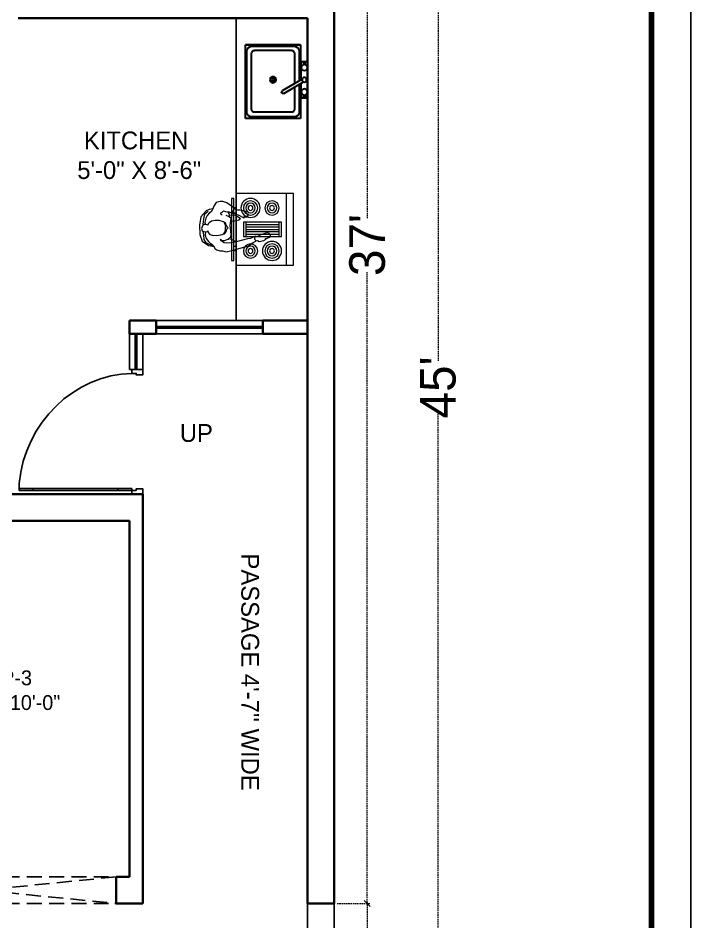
# Model space of a CAD drawing. Header units: millimetres. Extents: x -6808 to 215771, y -89660 to -16303.
# Drawn here: x 106558.6 to 106785.4, y -55791.3 to -55486.6 of the extents above; entities that cross this region are included whole.
import ezdxf

# ---------------------------------------------------------------- set-up
doc = ezdxf.new("R2010")
doc.units = ezdxf.units.MM
doc.header["$PDMODE"] = 35
doc.linetypes.add('DASHED', pattern=[0.75, 0.5, -0.25])
doc.layers.get('0').update_dxf_attribs({"color": 8})
for name, color, linetype, lineweight in [('_Furniture', 253, 'Continuous', 18), ('dim2', 6, 'Continuous', 20), ('FIXture', 132, 'Continuous', 13), ('FURNITURE 2', 33, 'Continuous', 25), ('furnitures', 12, 'Continuous', 13), ('text', 7, 'Continuous', 25), ('wall', 7, 'Continuous', 35)]:
    doc.layers.add(name, color=color, linetype=linetype, lineweight=lineweight)
doc.layers.add('AR.furniture', color=7, linetype='Continuous', lineweight=35, true_color=0x009e9e)
for name, color, linetype in [('FORMAT', 7, 'Continuous'), ('NET 01', 8, 'Continuous'), ('WIN', 5, 'Continuous')]:
    doc.layers.add(name, color=color, linetype=linetype)
doc.styles.add('SAJ', font='eurr____.ttf')
doc.dimstyles.new('SAJ', dxfattribs={"dimtxt": 5, "dimasz": 2, "dimexe": 1, "dimexo": 1, "dimgap": 0.09375, "dimtad": 0, "dimdec": 1, "dimzin": 0, "dimdsep": 46, "dimlunit": 4, "dimtxsty": 'SAJ', "dimblk": 'OBLIQUE', "dimcen": 0.125, "dimdle": 0.375, "dimadec": 0, "dimazin": 0, "dimtfac": 1, "dimtdec": 1, "dimtofl": 0, "dimtmove": 0, "dimatfit": 3, "dimldrblk": 'OBLIQUE', "dimfxl": 1, "dimtolj": 1, "dimtzin": 0, "dimlwd": 5, "dimlwe": 5, "dimarcsym": 1})

# ---------------------------------------------------------------- blocks, each defined once
blk = doc.blocks.new('_Oblique')
at = {"color": 0, "linetype": 'ByBlock', "lineweight": -2}
blk.add_line((-0.5, -0.5), (0.5, 0.5), dxfattribs=at)
blk = doc.blocks.new('*D2128')
at = {"layer": 'Defpoints', "color": 0, "transparency": 16777216}
for p in [(106665.12, -55341.12), (106700.14, -55341.12), (106665.12, -55881.12)]:
    blk.add_point(p, dxfattribs=at)
at = {"layer": 'dim2', "color": 0, "linetype": 'DASHED', "lineweight": 5, "transparency": 16777216}
for p, q in [((106666.12, -55341.12), (106701.14, -55341.12)), ((106700.14, -55340.74), (106700.14, -55602.15)), ((106700.14, -55881.49), (106700.14, -55620.08)), ((106666.12, -55881.12), (106701.14, -55881.12))]:
    blk.add_line(p, q, dxfattribs=at)
at = {"layer": 'dim2', "color": 0, "lineweight": 5, "transparency": 16777216, "xscale": 2, "yscale": 2, "zscale": 2}
for p, rotation in [((106700.14, -55341.12), 90), ((106700.14, -55881.12), 270)]:
    blk.add_blockref('_Oblique', p, dxfattribs=dict(at, rotation=rotation))
at = {"layer": 'dim2', "color": 0, "transparency": 16777216, "insert": (106700.14, -55611.12), "char_height": 12, "attachment_point": 5, "rotation": 90, "style": 'SAJ'}
blk.add_mtext("\\A1;45'", dxfattribs=at)
blk = doc.blocks.new('QEWFWE')
at = {"layer": 'NET 01'}
for p, q in [((238503.45, 15011.85), (238503.45, 15015.77)), ((238503.45, 15015.77), (238505.41, 15015.77)), ((238503.98, 15015.77), (238503.98, 15011.85)), ((238503.98, 15011.85), (238503.45, 15011.85)), ((238503.45, 15011.85), (238503.45, 14988.32)), ((238503.98, 14988.32), (238503.98, 15011.85)), ((238503.45, 14988.32), (238503.45, 14984.4)), ((238503.98, 14988.32), (238503.45, 14988.32)), ((238503.98, 14984.4), (238503.98, 14988.32)), ((238503.45, 14984.4), (238503.98, 14984.4))]:
    blk.add_line(p, q, dxfattribs=at)
for points in [[(238503.45, 14984.4), (238502.4, 14984.4), (238502.4, 14981.4), (238503.9, 14981.4), (238503.9, 14982.9), (238503.9, 14983.2), (238503.45, 14983.2)], [(238536.02, 14984.4), (238537.07, 14984.4), (238537.07, 14981.4), (238535.57, 14981.4), (238535.57, 14982.9), (238535.57, 14983.2), (238536.02, 14983.2)]]:
    blk.add_lwpolyline(points, close=True, dxfattribs=at)
blk.add_ellipse((238504.18, 14985.62), major_axis=(-29.27, 13.54), ratio=0.925766, start_param=-2.718612, end_param=-1.204625, dxfattribs=at)
blk = doc.blocks.new('A$C35EA12FA')
at = {"layer": 'furnitures', "ltscale": 1.4}
for p, q in [((3.32, 21.47), (2, 19.51)), ((2.36, 19.38), (2.77, 20.24)), ((2.77, 20.24), (3.86, 20.88)), ((4.18, 20.24), (3.23, 19.47)), ((5.45, 22.2), (3.32, 21.47)), ((3.86, 20.88), (5.27, 21.01)), ((5.18, 20.56), (4.18, 20.24)), ((6.23, 20.47), (5.18, 20.56)), ((5.27, 21.01), (6.32, 21.15)), ((8.32, 22.29), (5.45, 22.2)), ((6.32, 21.01), (6.27, 20.38)), ((6.27, 20.38), (6.32, 19.92)), ((6.59, 21.47), (6.32, 21.01)), ((6.32, 19.92), (6.59, 19.74)), ((7.27, 21.69), (6.59, 21.47)), ((7.82, 21.51), (7.27, 21.69)), ((8.36, 21.24), (7.82, 21.51)), ((11, 21.88), (8.32, 22.29)), ((8.54, 20.83), (8.36, 21.24)), ((8.45, 19.88), (8.59, 20.42)), ((8.59, 20.42), (8.54, 20.83)), ((8.63, 21.19), (10.36, 21.01)), ((9.27, 20.65), (8.73, 20.51)), ((10.54, 20.33), (9.27, 20.65)), ((10.36, 21.01), (11.95, 20.6)), ((11.41, 19.92), (10.54, 20.33)), ((12.81, 20.28), (11, 21.88)), ((12.18, 19.19), (11.41, 19.92)), ((11.95, 20.6), (12.72, 19.6)), ((13.27, 19.28), (12.81, 20.28)), ((1.05, 17.51), (0.55, 16.83)), ((1.77, 17.83), (1.05, 17.51)), ((2, 19.51), (1.64, 17.65)), ((2.45, 18.51), (1.77, 17.83)), ((2, 18.33), (2.36, 19.38)), ((2.59, 18.92), (2.45, 18.51)), ((3.23, 19.47), (2.59, 18.92)), ((5.18, 18.37), (5.14, 16.92)), ((5.45, 19.1), (5.18, 18.37)), ((6, 19.6), (5.45, 19.1)), ((6.59, 19.74), (6, 19.6)), ((8.36, 19.74), (8.45, 19.88)), ((8.73, 19.65), (8.36, 19.74)), ((9.13, 19.33), (8.73, 19.65)), ((9.63, 18.6), (9.13, 19.33)), ((9.77, 17.37), (9.63, 18.6)), ((9.77, 16.19), (9.77, 17.37)), ((12.5, 18.65), (12.18, 19.19)), ((13.27, 18.28), (12.5, 18.65)), ((13.5, 18.15), (13.27, 19.28)), ((14.31, 17.87), (13.27, 18.28)), ((15.45, 17.06), (14.31, 17.87)), ((0.27, 15.05), (0, 13.92)), ((0.55, 16.83), (0.23, 15.87)), ((0.23, 15.87), (0.27, 15.05)), ((2.68, 13.55), (2.77, 14.55)), ((2.77, 14.55), (3.14, 15.1)), ((3.14, 15.1), (3.54, 15.6)), ((3.91, 15.74), (3.5, 15.33)), ((3.5, 15.33), (3.5, 14.46)), ((3.5, 14.46), (3.91, 13.28)), ((3.54, 15.6), (3.91, 15.74)), ((5.14, 16.92), (5.36, 15.6)), ((5.36, 15.6), (5.63, 14.51)), ((5.63, 14.51), (6.13, 14.05)), ((5.82, 14.55), (5.68, 14.92)), ((6.41, 14.37), (5.82, 14.55)), ((6.95, 14.24), (6.41, 14.37)), ((7.59, 14.24), (6.95, 14.24)), ((8.09, 14.19), (7.59, 14.24)), ((8.68, 14.33), (8.09, 14.19)), ((9.22, 14.6), (8.68, 14.33)), ((9.09, 14.19), (9.41, 14.83)), ((9.41, 14.83), (9.77, 16.19)), ((11.5, 15.24), (11.72, 15.55)), ((11.72, 15.55), (12.18, 15.6)), ((12.18, 15.6), (12.45, 15.15)), ((12.45, 15.15), (12.81, 14.78)), ((12.81, 14.78), (12.63, 14.1)), ((15.36, 13.78), (15.77, 14.96)), ((15.81, 15.87), (15.45, 17.06)), ((15.77, 14.96), (15.81, 15.87)), ((0, 13.92), (0.41, 12.19)), ((0.41, 12.19), (1.82, 6.87)), ((2.82, 12.46), (2.68, 13.55)), ((3.09, 10.82), (2.82, 12.46)), ((3.86, 12.05), (3.45, 11.28)), ((4.04, 12.83), (3.86, 12.05)), ((3.91, 13.28), (4.64, 12.46)), ((4.64, 12.46), (5.41, 12.33)), ((5.41, 12.33), (8.36, 12.69)), ((6.13, 14.05), (6.68, 13.83)), ((6.68, 13.83), (7.13, 13.78)), ((7.13, 13.78), (7.27, 13.51)), ((7.27, 13.51), (7.5, 13.28)), ((7.5, 13.28), (7.73, 13.51)), ((7.73, 13.51), (8, 13.78)), ((8, 13.78), (8.36, 13.96)), ((8.28, 12.7), (10.5, 12.37)), ((8.36, 13.96), (9.09, 14.19)), ((9.59, 11.19), (9.54, 12.14)), ((10.5, 12.37), (11, 13.05)), ((11, 13.05), (11.41, 13.96)), ((11, 12.83), (12.04, 13.05)), ((11.63, 12.87), (11.45, 11.01)), ((12.13, 11.42), (11.45, 10.01)), ((12.5, 13.05), (12, 11.87)), ((12, 11.87), (12.13, 11.42)), ((12.04, 13.05), (12.5, 13.37)), ((12.13, 11.83), (12.59, 11.83)), ((12.54, 13.51), (12.5, 13.05)), ((12.63, 14.1), (12.54, 13.51)), ((12.59, 11.83), (13.09, 11.64)), ((13.09, 11.64), (13.45, 11.46)), ((13.62, 11.17), (15.36, 13.78)), ((4.04, 7.23), (3.09, 10.82)), ((3.45, 11.28), (3.23, 11.01)), ((9.95, 9.92), (9.59, 11.19)), ((10.27, 9.51), (9.95, 9.92)), ((10.72, 9.82), (10.27, 9.51)), ((11.45, 10), (10.67, 8.41)), ((11.45, 10.01), (10.68, 8.41)), ((11.45, 11.01), (10.72, 9.82)), ((12.68, 8), (12.81, 8.64)), ((12.81, 8.64), (13.09, 9.6)), ((13.09, 10.42), (13.18, 11.05)), ((13.09, 9.6), (13.09, 10.42)), ((13.18, 11.05), (13.68, 11.19)), ((1.82, 6.87), (2.86, 5.46)), ((4.18, 6.32), (4.04, 7.23)), ((4.86, 4.82), (4.18, 6.32)), ((10.67, 8.41), (10.72, 8.18)), ((10.68, 8.41), (10.72, 8.19)), ((10.72, 8.18), (11.13, 8.41)), ((10.72, 8.19), (11.13, 8.41)), ((11.13, 8.41), (10.86, 7.87)), ((11.13, 8.41), (10.86, 7.87)), ((10.86, 7.87), (10.95, 7.64)), ((10.86, 7.87), (10.95, 7.64)), ((10.95, 7.64), (11.27, 7.78)), ((10.95, 7.64), (11.27, 7.77)), ((11.27, 7.78), (11.04, 7.19)), ((11.27, 7.77), (11.04, 7.18)), ((11.04, 7.18), (11.27, 7.05)), ((11.27, 7.05), (11.49, 7.14)), ((11.49, 7.14), (11.54, 6.96)), ((11.54, 6.96), (11.86, 7)), ((12.26, 8), (11.83, 7)), ((12.27, 8.05), (12.22, 7.55)), ((12.22, 7.55), (12.45, 7.69)), ((12.45, 7.69), (12.68, 8)), ((2.86, 5.46), (3.18, 4.82)), ((3.18, 4.82), (3.45, 4.59)), ((3.5, 4.14), (3.23, 3.55)), ((3.23, 3.55), (3.5, 2.14)), ((3.45, 4.59), (3.5, 4.14)), ((3.54, 4.64), (3.86, 4.96)), ((3.86, 4.96), (4.5, 4.91)), ((4.5, 4.91), (4.64, 4.73)), ((4.73, 4.28), (4.82, 4.46)), ((5.36, 3), (4.73, 4.28)), ((4.82, 4.46), (4.86, 4.82)), ((5.63, 2.09), (5.36, 3)), ((3.5, 2.14), (3.91, 1.41)), ((3.91, 1.41), (4, 1.68)), ((4, 1.68), (4.54, 0.18)), ((4.54, 0.18), (4.73, 0.14)), ((4.73, 0.14), (4.82, 0.32)), ((4.82, 0.32), (5.09, 0)), ((5.09, 0), (5.45, 0)), ((5.45, 0.36), (5.73, 0.36)), ((5.45, 0), (5.45, 0.36)), ((6.04, 0.91), (5.63, 2.09)), ((5.73, 0.68), (6.04, 0.91)), ((5.73, 0.36), (5.73, 0.68))]:
    blk.add_line(p, q, dxfattribs=at)
blk = doc.blocks.new('A$C59C60163')
at = {"layer": 'FIXture'}
for p, q in [((61.7, 0), (61.7, 617.2)), ((493.8, 493.8), (514.4, 493.8)), ((514.4, 452.6), (493.8, 452.6)), ((123.4, 246.9), (123.4, 370.3)), ((411.5, 349.8), (123.4, 349.8)), ((123.4, 329.2), (411.5, 329.2)), ((411.5, 370.3), (411.5, 246.9)), ((411.5, 308.6), (123.4, 308.6)), ((123.4, 288), (411.5, 288)), ((411.5, 267.5), (123.4, 267.5)), ((514.4, 164.6), (493.8, 164.6)), ((493.8, 123.4), (514.4, 123.4))]:
    blk.add_line(p, q, dxfattribs=at)
for points in [[(493.8, 0), (0, 0), (0, 617.2), (493.8, 617.2)], [(534.9, 41.1), (514.4, 41.1), (514.4, 576.1), (534.9, 576.1)], [(432.1, 246.9), (102.9, 246.9), (102.9, 370.3), (432.1, 370.3)]]:
    blk.add_lwpolyline(points, close=True, dxfattribs=at)
for centre, radius in [((185.2, 493.8), 61.7), ((370.3, 493.8), 82.3), ((370.3, 493.8), 61.7), ((185.2, 493.8), 41.1), ((185.2, 493.8), 20.6), ((370.3, 493.8), 41.1), ((370.3, 493.8), 20.6), ((185.2, 123.4), 82.3), ((185.2, 123.4), 61.7), ((185.2, 123.4), 41.1), ((370.3, 123.4), 61.7), ((370.3, 123.4), 41.1), ((185.2, 123.4), 20.6), ((370.3, 123.4), 20.6)]:
    blk.add_circle(centre, radius, dxfattribs=at)
blk = doc.blocks.new('A$C22B204D2')
at = {"layer": '_Furniture', "color": 2, "xscale": 1.071547591360284, "yscale": 1.071547591360284, "zscale": 1.071547591360284}
blk.add_blockref('A$C35EA12FA', (4.57, 9.37), dxfattribs=at)
at = {"layer": 'FIXture', "xscale": -0.0391304348595441, "yscale": 0.0391304348595441, "zscale": 0.0391304348595441, "rotation": 270}
blk.add_blockref('A$C59C60163', (0, 1.61), dxfattribs=at)
blk = doc.blocks.new('efve')
at = {"layer": 'AR.furniture', "lineweight": 30, "ltscale": 5}
for p, q in [((-7.34, 17.59), (-7.34, -6.41)), ((10.66, 17.59), (-7.34, 17.59)), ((10.66, 6.27), (10.66, 17.59)), ((5.19, 9.42), (11.63, 5.71)), ((12.12, 10.49), (11.62, 10.49)), ((11.62, 10.49), (11.62, 9.93)), ((12.12, 9.93), (12.12, 10.49)), ((11.13, 4.84), (4.69, 8.56)), ((10.66, 2.23), (10.66, 5.11)), ((10.66, -6.41), (10.66, 2.23)), ((11.62, -0.51), (11.62, 0.05)), ((12.12, 0.05), (12.12, -0.51)), ((12.12, -0.51), (11.62, -0.51)), ((7.66, -4.59), (-4.34, -4.59)), ((10.66, -6.41), (-7.34, -6.41)), ((-7.34, -6.41), (10.66, -6.41))]:
    blk.add_line(p, q, dxfattribs=at)
for points in [[(-6.84, 15.59), (-6.84, -4.41)], [(8.66, 17.09), (-5.34, 17.09)], [(7.66, 15.59), (-4.34, 15.59)], [(10.16, 6.56), (10.16, 15.59)], [(-5.34, 14.59), (-5.34, -3.59)], [(8.66, 7.42), (8.66, 14.59)], [(10.87, 10.99), (10.87, 6.14)], [(10.87, 4.99), (10.87, -1.01), (12.87, -1.01), (12.87, 10.99), (10.87, 10.99), (10.87, 6.14)], [(8.66, -1.74), (8.66, 6.27)], [(8.66, -3.59), (8.66, 6.27)], [(10.16, -4.41), (10.16, 5.4)], [(10.16, 2.52), (10.16, 5.4)], [(-5.34, -5.91), (8.66, -5.91)]]:
    blk.add_lwpolyline(points, dxfattribs=at)
for centre, radius in [((11.87, 8.99), 1), ((1.66, 4.99), 1), ((1.66, 4.99), 0.5), ((11.87, 4.99), 0.75), ((11.87, 0.99), 1)]:
    blk.add_circle(centre, radius, dxfattribs=at)
for centre, radius, start, end in [((-5.34, 15.59), 1.5, 90, 180), ((-4.34, 14.59), 1, 90, 180), ((7.66, 14.59), 1, 0, 90), ((8.66, 15.59), 1.5, 0, 90), ((4.94, 8.99), 0.5, 60, 240), ((-5.34, -4.41), 1.5, 180, 270), ((-4.34, -3.59), 1, 180, 270), ((7.66, -3.59), 1, 270, 0), ((8.66, -4.41), 1.5, 270, 0)]:
    blk.add_arc(centre, radius, start, end, dxfattribs=at)
blk = doc.blocks.new('*D2144')
at = {"layer": 'Defpoints', "color": 0, "transparency": 16777216}
for p in [(106665.12, -55785.12), (106665.12, -55881.12), (106676.3, -55881.12)]:
    blk.add_point(p, dxfattribs=at)
at = {"layer": 'dim2', "color": 0, "linetype": 'DASHED', "lineweight": 5, "transparency": 16777216}
for p, q in [((106666.12, -55785.12), (106677.3, -55785.12)), ((106676.3, -55784.74), (106676.3, -55828.34)), ((106676.3, -55881.49), (106676.3, -55837.9)), ((106666.12, -55881.12), (106677.3, -55881.12))]:
    blk.add_line(p, q, dxfattribs=at)
at = {"layer": 'dim2', "color": 0, "lineweight": 5, "transparency": 16777216, "xscale": 2, "yscale": 2, "zscale": 2}
for p, rotation in [((106676.3, -55785.12), 90), ((106676.3, -55881.12), 270)]:
    blk.add_blockref('_Oblique', p, dxfattribs=dict(at, rotation=rotation))
at = {"layer": 'dim2', "color": 0, "transparency": 16777216, "insert": (106676.3, -55833.12), "char_height": 12, "attachment_point": 5, "rotation": 90, "style": 'SAJ'}
blk.add_mtext("\\A1;8'", dxfattribs=at)
blk = doc.blocks.new('*D2145')
at = {"layer": 'Defpoints', "color": 0, "transparency": 16777216}
for p in [(106665.12, -55341.12), (106676.3, -55341.12), (106665.12, -55785.12)]:
    blk.add_point(p, dxfattribs=at)
at = {"layer": 'dim2', "color": 0, "linetype": 'DASHED', "lineweight": 5, "transparency": 16777216}
for p, q in [((106666.12, -55341.12), (106677.3, -55341.12)), ((106676.3, -55340.74), (106676.3, -55554.02)), ((106676.3, -55785.49), (106676.3, -55572.22)), ((106666.12, -55785.12), (106677.3, -55785.12))]:
    blk.add_line(p, q, dxfattribs=at)
at = {"layer": 'dim2', "color": 0, "lineweight": 5, "transparency": 16777216, "xscale": 2, "yscale": 2, "zscale": 2}
for p, rotation in [((106676.3, -55341.12), 90), ((106676.3, -55785.12), 270)]:
    blk.add_blockref('_Oblique', p, dxfattribs=dict(at, rotation=rotation))
at = {"layer": 'dim2', "color": 0, "transparency": 16777216, "insert": (106676.3, -55563.12), "char_height": 12, "attachment_point": 5, "rotation": 90, "style": 'SAJ'}
blk.add_mtext("\\A1;37'", dxfattribs=at)

msp = doc.modelspace()

# ---------------------------------------------------------------- linework, layer by layer
for p, q in [((106632.119, -55486.618), (106632.119, -55588.618)), ((106656.119, -55870.602), (106656.119, -55785.118)), ((106665.119, -55785.118), (106665.119, -55881.118))]:
    msp.add_line(p, q)
at = {"linetype": 'DASHED', "ltscale": 10}
for p, q in [((106501.619, -55776.118), (106591.619, -55785.118)), ((106591.619, -55776.118), (106501.619, -55785.118)), ((106501.619, -55776.118), (106591.619, -55776.118)), ((106501.619, -55785.118), (106591.619, -55785.118))]:
    msp.add_line(p, q, dxfattribs=at)
at = {"layer": 'FORMAT', "color": 0}
msp.add_lwpolyline([(106155.189, -55237.743), (106155.189, -56132.579), (106785.355, -56132.579), (106785.355, -55237.743)], close=True, dxfattribs=at)
msp.add_lwpolyline([(106155.189, -55237.743), (106155.189, -56132.579), (106785.355, -56132.579), (106785.355, -55237.743)], close=True, dxfattribs=at)
at = {"layer": 'FORMAT', "color": 0, "const_width": 1.848}
msp.add_lwpolyline([(106168.453, -55251.006), (106168.453, -56119.315), (106772.092, -56119.315), (106772.092, -55251.006)], close=True, dxfattribs=at)
msp.add_lwpolyline([(106168.453, -55251.006), (106168.453, -56119.315), (106772.092, -56119.315), (106772.092, -55251.006)], close=True, dxfattribs=at)
at = {"layer": 'wall'}
for p, q in [((106665.119, -55341.118), (106665.119, -55785.118)), ((106558.619, -55486.618), (106656.119, -55486.618)), ((106656.119, -55486.618), (106656.119, -55785.118)), ((106596.119, -55588.618), (106605.119, -55588.618)), ((106596.119, -55588.618), (106596.119, -55593.118)), ((106605.119, -55593.118), (106605.119, -55588.618)), ((106641.119, -55593.118), (106641.119, -55588.618)), ((106641.119, -55588.618), (106656.119, -55588.618)), ((106600.619, -55593.118), (106596.119, -55593.118)), ((106600.619, -55593.118), (106605.119, -55593.118)), ((106641.119, -55593.118), (106656.119, -55593.118)), ((106600.619, -55647.118), (106290.119, -55647.118)), ((106600.619, -55647.118), (106600.619, -55785.118)), ((106596.119, -55656.118), (106290.119, -55656.118)), ((106596.119, -55656.118), (106596.119, -55776.118)), ((106596.119, -55776.118), (106591.619, -55776.118)), ((106591.619, -55776.118), (106591.619, -55785.118)), ((106600.619, -55785.118), (106591.619, -55785.118)), ((106656.119, -55785.118), (106665.119, -55785.118))]:
    msp.add_line(p, q, dxfattribs=at)
at = {"layer": 'WIN'}
for p, q in [((106605.119, -55588.618), (106641.119, -55588.618)), ((106605.119, -55590.618), (106641.119, -55590.618)), ((106605.119, -55591.118), (106641.119, -55591.118)), ((106596.119, -55605.118), (106596.119, -55593.118)), ((106598.119, -55605.118), (106598.119, -55593.118)), ((106598.619, -55605.118), (106598.619, -55593.118)), ((106600.619, -55605.118), (106600.619, -55593.118)), ((106605.119, -55593.118), (106641.119, -55593.118)), ((106600.619, -55605.118), (106596.119, -55605.118))]:
    msp.add_line(p, q, dxfattribs=at)

# ---------------------------------------------------------------- block references
at = {"linetype": 'ByBlock', "lineweight": 20, "xscale": 1.211467555345734, "yscale": 1.211467555345734, "zscale": 1.211467555345734, "rotation": 90}
msp.add_blockref('QEWFWE', (124750.093, -344585.034), dxfattribs=at)
at = {"layer": 'AR.furniture', "lineweight": 30, "xscale": -1.034979059331817, "yscale": 1.034979059244506, "zscale": 1.034979059278655, "rotation": 180}
msp.add_blockref('efve', (106642.798, -55502.256), dxfattribs=at)
at = {"layer": 'FURNITURE 2', "ltscale": 0.5, "extrusion": (0, 0, -1), "xscale": -1, "zscale": -1, "rotation": 270}
msp.add_blockref('A$C22B204D2', (-106653.05, -55569.95), dxfattribs=at)

# ---------------------------------------------------------------- texts
at = {"layer": 'text', "ltscale": 2, "char_height": 6, "width": 244.74508, "style": 'SAJ'}
for s, insert, attachment_point in [('\\A1;{\\fCentury Gothic|b0|i0|c0|p34;  \\P KITCHEN\\P5\'-0" X 8\'-6"}', (106578.563, -55514.858), 1), ('\\A1;{\\fCentury Gothic|b0|i0|c0|p34;UP}', (106624.256, -55623.494), 3), ('\\A1;{\\fCentury Gothic|b0|i0|c0|p34; \\H0.83333x; SHOP-3\\P8\'-3" X 10\'-0"}', (106534.337, -55706.536), 1)]:
    msp.add_mtext(s, dxfattribs=dict(at, insert=insert, attachment_point=attachment_point))
at = {"layer": 'text', "ltscale": 2, "insert": (106639.838, -55660.446), "char_height": 6, "width": 115.0205, "attachment_point": 1, "rotation": 270, "style": 'SAJ'}
msp.add_mtext("\\A1;{\\fCentury Gothic|b0|i0|c0|p34;   PASSAGE 4'-7'' WIDE\\P         }", dxfattribs=at)

# ---------------------------------------------------------------- dimensions: what is measured, and where the dimension line sits
at = {"layer": 'dim2'}
for p1, p2, distance, picture, middle in [((106665.119, -55881.118), (106665.119, -55341.118), -35.021, '*D2128', (106700.14, -55611.118)), ((106665.119, -55785.118), (106665.119, -55341.118), -11.178, '*D2145', (106676.297, -55563.118)), ((106665.119, -55785.118), (106665.119, -55881.118), 11.178, '*D2144', (106676.297, -55833.118))]:
    dim = msp.add_aligned_dim(p1=p1, p2=p2, distance=distance, dimstyle='SAJ', override={"dimtxt": 12}, dxfattribs=at)
    dim.commit()
    dim.dimension.update_dxf_attribs({"geometry": picture, "text_midpoint": middle})

doc.saveas('drawing.dxf')
